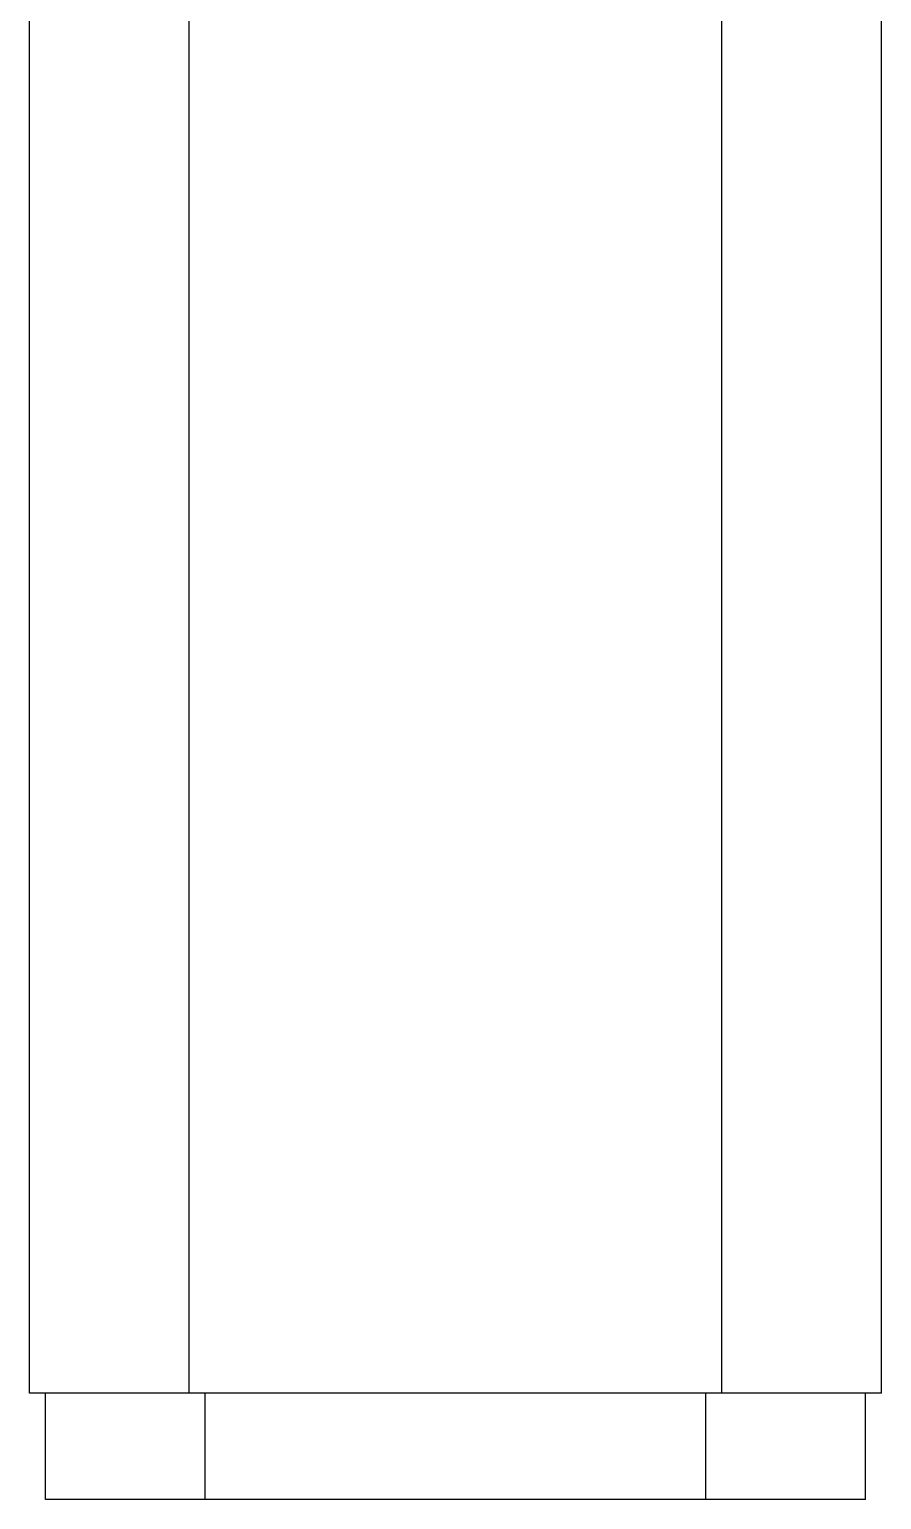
# Model space of a CAD drawing. Header units: inches. Extents: x 0 to 137, y 0 to 88.
# Drawn here: x 60.725 to 62.725, y 14.638 to 18.088 of the extents above; entities that cross this region are included whole.
import ezdxf

# ---------------------------------------------------------------- set-up
doc = ezdxf.new("R2010")
doc.units = ezdxf.units.IN
doc.header["$MEASUREMENT"] = 0

msp = doc.modelspace()

# ---------------------------------------------------------------- linework, layer by layer
at = {"color": 7, "linetype": 'Continuous', "lineweight": 25}
for p, q in [((62.72548, 14.8875), (62.72548, 45.3875)), ((60.72548, 14.8875), (60.72548, 43.3875)), ((61.10048, 14.8875), (61.10048, 43.3875)), ((62.35048, 14.8875), (62.35048, 43.3875)), ((62.72548, 14.8875), (60.72548, 14.8875)), ((60.76298, 14.6375), (60.76298, 14.8875)), ((61.13798, 14.6375), (61.13798, 14.8875)), ((62.31298, 14.6375), (62.31298, 14.8875)), ((62.68798, 14.6375), (62.68798, 14.8875)), ((62.68798, 14.6375), (60.76298, 14.6375))]:
    msp.add_line(p, q, dxfattribs=at)

doc.saveas('drawing.dxf')
